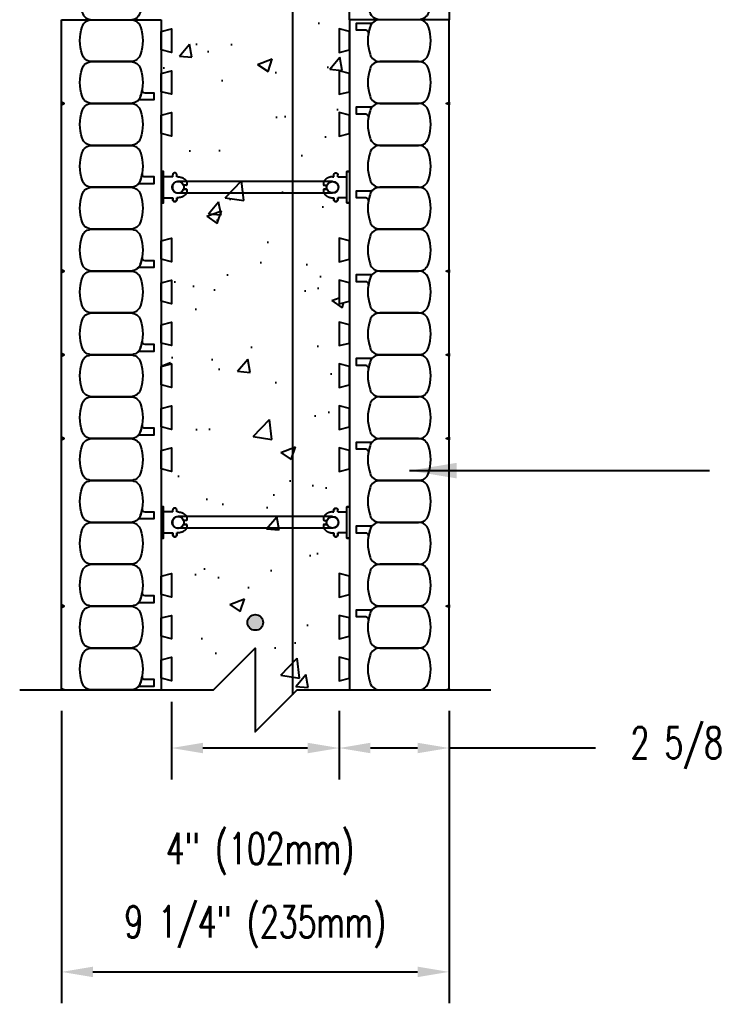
# Model space of a CAD drawing. Header units: inches. Extents: x 349.7 to 382.6, y 97.4 to 155.9.
# Drawn here: x 349.66 to 366.24, y 97.43 to 120.91 of the extents above; entities that cross this region are included whole.
import ezdxf

# ---------------------------------------------------------------- set-up
doc = ezdxf.new("R2010")
doc.units = ezdxf.units.IN
doc.header["$MEASUREMENT"] = 0
for name, color, linetype in [('HATCH', 12, 'Continuous'), ('line25', 2, 'Continuous'), ('LINE3', 3, 'Continuous'), ('LINE50', 5, 'Continuous'), ('LINE65', 3, 'Continuous'), ('LINE9', 9, 'Continuous'), ('TEXT', 4, 'Continuous')]:
    doc.layers.add(name, color=color, linetype=linetype)
doc.styles.add('DIM', font='romans.shx', dxfattribs={"width": 0.7})
doc.dimstyles.new('ext_12', dxfattribs={"dimscale": 12, "dimtxt": 0.09375, "dimasz": 0.09375, "dimexe": 0.09375, "dimexo": 0.0625, "dimgap": 0.0625, "dimtad": 1, "dimzin": 3, "dimdsep": 46, "dimlunit": 4, "dimtxsty": 'DIM', "dimcen": 0.09, "dimdle": 0.09375, "dimclrt": 4, "dimadec": 0, "dimazin": 0, "dimtfac": 1, "dimtmove": 2, "dimatfit": 3, "dimfxl": 0, "dimfrac": 2, "dimtolj": 1, "dimtzin": 0, "dimarcsym": 0})
doc.dimstyles.new('ext_8', dxfattribs={"dimscale": 8, "dimtxt": 0.09375, "dimasz": 0.09375, "dimexe": 0.09375, "dimexo": 0.0625, "dimgap": 0.0625, "dimtad": 1, "dimdec": 3, "dimzin": 3, "dimdsep": 46, "dimlunit": 4, "dimtxsty": 'DIM', "dimcen": 0.09, "dimdle": 0.09375, "dimclrt": 4, "dimadec": 0, "dimazin": 0, "dimtfac": 1, "dimtdec": 3, "dimtmove": 2, "dimatfit": 3, "dimfxl": 0, "dimfrac": 2, "dimtolj": 1, "dimtzin": 0, "dimarcsym": 0})

# ---------------------------------------------------------------- blocks, each defined once
blk = doc.blocks.new('*D6')
at = {"layer": 'Defpoints', "color": 0}
for p in [(353.282, 105.131), (357.282, 104.912), (353.282, 103.527)]:
    blk.add_point(p, dxfattribs=at)
at = {"layer": 'TEXT', "color": 0, "lineweight": -2}
for p, q in [((353.282, 104.631), (353.282, 102.777)), ((357.282, 104.412), (357.282, 102.777)), ((356.532, 103.527), (354.032, 103.527))]:
    blk.add_line(p, q, dxfattribs=at)
at = {"layer": 'TEXT', "color": 0}
for points in [[(354.032, 103.652), (354.032, 103.402), (353.282, 103.527)], [(356.532, 103.652), (356.532, 103.402), (357.282, 103.527)]]:
    blk.add_solid(points, dxfattribs=at)
at = {"layer": 'TEXT', "color": 4, "insert": (355.399, 101.002), "char_height": 0.75, "attachment_point": 5, "rotation": 0.0001, "style": 'DIM'}
blk.add_mtext('\\A1;4" (102mm)', dxfattribs=at)
blk = doc.blocks.new('*D7')
at = {"layer": 'Defpoints', "color": 0}
for p in [(357.282, 104.912), (359.907, 104.912), (357.282, 103.527)]:
    blk.add_point(p, dxfattribs=at)
at = {"layer": 'TEXT', "color": 0, "lineweight": -2}
for p, q in [((357.282, 104.412), (357.282, 102.777)), ((359.907, 104.412), (359.907, 102.777)), ((359.157, 103.527), (358.032, 103.527)), ((363.406, 103.527), (359.907, 103.527))]:
    blk.add_line(p, q, dxfattribs=at)
at = {"layer": 'TEXT', "color": 0}
for points in [[(358.032, 103.652), (358.032, 103.402), (357.282, 103.527)], [(359.157, 103.652), (359.157, 103.402), (359.907, 103.527)]]:
    blk.add_solid(points, dxfattribs=at)
at = {"layer": 'TEXT', "color": 4, "insert": (367.144, 103.527), "char_height": 0.75, "attachment_point": 5, "rotation": 0.0001, "style": 'DIM'}
blk.add_mtext('\\A1;2 5/8" (67mm)', dxfattribs=at)
blk = doc.blocks.new('WEB_4_CENTRE_TOP')
for p, q in [((3.688, 0.141), (0, 0.141)), ((3.688, -0.141), (0, -0.141))]:
    blk.add_line(p, q)
for centre in [(0, 0), (3.688, 0)]:
    blk.add_circle(centre, 0.141)
blk = doc.blocks.new('Connector')
at = {"layer": 'LINE9'}
for p, q in [((0.062, -0.375), (0.062, 0.375)), ((0.281, 0.25), (0.062, 0.25))]:
    blk.add_line(p, q, dxfattribs=at)
for points, weights in [([(0.007, 0.375), (0.004, 0.375), (0, 0.375)], [1, 0.972587069138, 0.950305488115]), ([(0.327, 0.343), (0.308, 0.343), (0.281, 0.317), (0.281, 0.297)], [1, 0.85355339, 0.85355339, 1]), ([(0.328, 0.343), (0.327, 0.343), (0.327, 0.343)], [1, 0.70710678, 1]), ([(0.375, 0.297), (0.375, 0.317), (0.348, 0.343), (0.329, 0.343)], [1, 0.85355339, 0.85355339, 1]), ([(0.406, 0.25), (0.546, 0.25), (0.619, 0.131)], [0.958404415409, 0.794674173519, 0.864651571113]), ([(0.619, 0.052), (0.612, 0.049), (0.604, 0.049)], [0.83615024178, 0.892081430621, 1]), ([(0.619, -0.131), (0.546, -0.25), (0.406, -0.25)], [0.864651574428, 0.794674169686, 0.958404415195]), ([(0.604, -0.049), (0.612, -0.049), (0.619, -0.052)], [1, 0.89208144177, 0.836150253337]), ([(0, -0.375), (0.004, -0.375), (0.007, -0.375)], [0.950305488115, 0.972587069138, 1]), ([(0.281, -0.297), (0.281, -0.317), (0.308, -0.343), (0.327, -0.343)], [1, 0.85355339, 0.85355339, 1]), ([(0.327, -0.343), (0.281, -0.343), (0.281, -0.297)], [1, 0.70710678, 1]), ([(0.329, -0.343), (0.348, -0.343), (0.375, -0.317), (0.375, -0.297)], [1, 0.85355339, 0.85355339, 1]), ([(0.375, -0.297), (0.375, -0.343), (0.329, -0.343)], [1, 0.70710678, 1])]:
    blk.add_rational_spline(points, weights, degree=2, dxfattribs=at)
for points, degree in [([(0, 0.375), (0.002, 0.375), (0.005, 0.375), (0.007, 0.375)], 3), ([(0.007, 0.375), (0.021, 0.375), (0.051, 0.375), (0.062, 0.375), (0.062, 0.375)], 3), ([(0.281, 0.25), (0.281, 0.297)], 1), ([(0.327, 0.343), (0.327, 0.343), (0.328, 0.343), (0.328, 0.343)], 3), ([(0.328, 0.343), (0.329, 0.343), (0.329, 0.343), (0.329, 0.343)], 3), ([(0.375, 0.25), (0.375, 0.297)], 1), ([(0.406, 0.25), (0.375, 0.25)], 1), ([(0.406, 0.25), (0.406, 0.25)], 1), ([(0.406, 0.25), (0.406, 0.25)], 1), ([(0.406, 0.25), (0.406, 0.25)], 1), ([(0.406, 0.25), (0.406, 0.25)], 1), ([(0.406, 0.25), (0.406, 0.25)], 1), ([(0.406, 0.25), (0.406, 0.25)], 1), ([(0.406, 0.25), (0.406, 0.25)], 1), ([(0.406, 0.25), (0.406, 0.25)], 1), ([(0.406, 0.25), (0.406, 0.25)], 1), ([(0.406, 0.25), (0.406, 0.25)], 1), ([(0.406, 0.25), (0.406, 0.25)], 1), ([(0.406, 0.25), (0.406, 0.25)], 1), ([(0.406, 0.25), (0.406, 0.25)], 1), ([(0.406, 0.25), (0.406, 0.25)], 1), ([(0.406, 0.25), (0.406, 0.25)], 1), ([(0.406, 0.25), (0.406, 0.25)], 1), ([(0.406, 0.25), (0.406, 0.25)], 1), ([(0.406, 0.25), (0.406, 0.25)], 1), ([(0.406, 0.25), (0.406, 0.25)], 1), ([(0.406, 0.25), (0.406, 0.25)], 1), ([(0.406, 0.25), (0.406, 0.25)], 1), ([(0.406, 0.25), (0.406, 0.25)], 1), ([(0.406, 0.25), (0.406, 0.25)], 1), ([(0.406, 0.25), (0.406, 0.25)], 1), ([(0.604, 0.049), (0.532, 0.049)], 1), ([(0.532, 0.049), (0.532, 0.049)], 1), ([(0.532, 0.049), (0.532, 0.049)], 1), ([(0.532, 0.049), (0.532, 0.049)], 1), ([(0.532, 0.049), (0.532, 0.049)], 1), ([(0.532, 0.049), (0.532, 0.049)], 1), ([(0.532, 0.049), (0.532, 0.049)], 1), ([(0.532, 0.049), (0.532, 0.049)], 1), ([(0.532, 0.049), (0.532, 0.049)], 1), ([(0.532, 0.049), (0.532, 0.049)], 1), ([(0.532, 0.049), (0.532, 0.049)], 1), ([(0.604, 0.049), (0.609, 0.049), (0.614, 0.05), (0.619, 0.052)], 3), ([(0.604, 0.049), (0.604, 0.049)], 1), ([(0.604, 0.049), (0.604, 0.049)], 1), ([(0.604, 0.049), (0.604, 0.049)], 1), ([(0.604, 0.049), (0.604, 0.049)], 1), ([(0.619, 0.131), (0.619, 0.052)], 1), ([(0.619, 0.131), (0.619, 0.131)], 1), ([(0.619, 0.131), (0.619, 0.131)], 1), ([(0.619, 0.131), (0.619, 0.131)], 1), ([(0.619, 0.131), (0.619, 0.131)], 1), ([(0.532, -0.049), (0.604, -0.049)], 1), ([(0.604, -0.049), (0.58, -0.049), (0.556, -0.049), (0.532, -0.049)], 3), ([(0.532, -0.049), (0.532, -0.049)], 1), ([(0.532, -0.049), (0.532, -0.049)], 1), ([(0.532, -0.049), (0.532, -0.049)], 1), ([(0.532, -0.049), (0.532, -0.049)], 1), ([(0.619, -0.052), (0.614, -0.05), (0.609, -0.049), (0.604, -0.049)], 3), ([(0.604, -0.049), (0.604, -0.049)], 1), ([(0.604, -0.049), (0.604, -0.049)], 1), ([(0.604, -0.049), (0.604, -0.049)], 1), ([(0.604, -0.049), (0.604, -0.049)], 1), ([(0.604, -0.049), (0.604, -0.049)], 1), ([(0.604, -0.049), (0.604, -0.049)], 1), ([(0.604, -0.049), (0.604, -0.049)], 1), ([(0.604, -0.049), (0.604, -0.049)], 1), ([(0.619, -0.052), (0.619, -0.131)], 1), ([(0.619, -0.131), (0.619, -0.131)], 1), ([(0.619, -0.131), (0.619, -0.131)], 1), ([(0.619, -0.131), (0.619, -0.131)], 1), ([(0.619, -0.131), (0.619, -0.131)], 1), ([(0.007, -0.375), (0.005, -0.375), (0.002, -0.375), (0, -0.375)], 3), ([(0.062, -0.375), (0.062, -0.375), (0.051, -0.375), (0.021, -0.375), (0.007, -0.375)], 3), ([(0.062, -0.25), (0.281, -0.25)], 1), ([(0.281, -0.297), (0.281, -0.25)], 1), ([(0.281, -0.25), (0.281, -0.297)], 1), ([(0.328, -0.343), (0.328, -0.343), (0.327, -0.343), (0.327, -0.343)], 3), ([(0.329, -0.343), (0.329, -0.343), (0.329, -0.343), (0.328, -0.343)], 3), ([(0.375, -0.25), (0.375, -0.297)], 1), ([(0.375, -0.297), (0.375, -0.25)], 1), ([(0.406, -0.25), (0.375, -0.25)], 1), ([(0.406, -0.25), (0.406, -0.25)], 1), ([(0.406, -0.25), (0.406, -0.25)], 1), ([(0.406, -0.25), (0.406, -0.25)], 1), ([(0.406, -0.25), (0.406, -0.25)], 1), ([(0.406, -0.25), (0.406, -0.25)], 1), ([(0.406, -0.25), (0.406, -0.25)], 1), ([(0.406, -0.25), (0.406, -0.25)], 1), ([(0.406, -0.25), (0.406, -0.25)], 1), ([(0.406, -0.25), (0.406, -0.25)], 1), ([(0.406, -0.25), (0.406, -0.25)], 1), ([(0.406, -0.25), (0.406, -0.25)], 1)]:
    blk.add_open_spline(points, degree=degree, dxfattribs=at)
for points, weights, knots in [([(0.062, 0.375), (0.062, 0.375), (0.046, 0.375), (0.03, 0.375), (0.007, 0.375)], [0.868718858569, 0.861102746415, 1, 0.861102734288, 0.868718859898], [0, 0, 0, 0.5, 0.5, 1, 1, 1]), ([(0.532, 0.049), (0.472, 0.203), (0.333, 0.113), (0.157, 0), (0.333, -0.113), (0.472, -0.203), (0.532, -0.049)], [0.899508922286, 0.599718215298, 1, 0.54226024, 1, 0.599718224335, 0.899508908749], [0, 0, 0, 0.318112, 0.318112, 0.681888, 0.681888, 1, 1, 1]), ([(0.007, -0.375), (0.03, -0.375), (0.046, -0.375), (0.062, -0.375), (0.062, -0.375)], [0.868718859319, 0.861102739573, 1, 0.861102742958, 0.868718858948], [0, 0, 0, 0.5, 0.5, 1, 1, 1])]:
    blk.add_rational_spline(points, weights, degree=2, knots=knots, dxfattribs=at)
blk = doc.blocks.new('*D8')
at = {"layer": 'Defpoints', "color": 0}
for p in [(350.657, 104.912), (359.907, 104.912), (359.907, 98.183)]:
    blk.add_point(p, dxfattribs=at)
at = {"layer": 'TEXT', "color": 0, "lineweight": -2}
for p, q in [((350.657, 104.412), (350.657, 97.433)), ((359.907, 104.412), (359.907, 97.433)), ((351.407, 98.183), (359.157, 98.183))]:
    blk.add_line(p, q, dxfattribs=at)
at = {"layer": 'TEXT', "color": 0}
for points in [[(351.407, 98.308), (351.407, 98.058), (350.657, 98.183)], [(359.157, 98.308), (359.157, 98.058), (359.907, 98.183)]]:
    blk.add_solid(points, dxfattribs=at)
at = {"layer": 'TEXT', "color": 4, "insert": (355.282, 99.254), "char_height": 0.75, "attachment_point": 5, "style": 'DIM'}
blk.add_mtext('\\A1;9 1/4" (235mm)', dxfattribs=at)

msp = doc.modelspace()

# ---------------------------------------------------------------- hatches: boundary and pattern name
at = {"layer": 'HATCH'}
h = msp.add_hatch(dxfattribs=at)
h.set_pattern_fill('AR-CONC', color=256, scale=0.5, style=0)
h.set_pattern_definition([(50, (82.9807, 17.8947), (3.5863, -0.31376), [0.375, -4.125]), (355, (82.9807, 17.8947), (-0.693757, 3.76096), [0.3, -3.3]), (100.4514, (83.2795, 17.8685), (2.892547, 3.447198), [0.3187, -3.50571]), (46.1842, (82.9807, 18.8947), (5.336205, -0.827595), [0.5625, -6.1875]), (96.6356, (83.4254, 18.8257), (4.67331, 4.87059), [0.47805, -5.258565]), (351.1842, (82.9807, 18.8947), (4.67331, 4.87059), [0.45, -4.95]), (21, (83.4807, 18.6447), (2.984535, -2.013094), [0.375, -4.125]), (326, (83.4807, 18.6447), (1.216577, 3.62575), [0.3, -3.3]), (71.4514, (83.7294, 18.477), (4.201113, 1.612652), [0.3187, -3.50571]), (37.5, (82.9807, 17.8947), (0.0607993, 1.6644693), [0, -3.26, 0, -3.35, 0, -3.3125]), (7.5, (82.9807, 17.8947), (1.315348, 1.972059), [0, -1.91, 0, -3.185, 0, -1.2625]), (327.5, (81.8657, 17.8947), (2.669112, -0.1127744), [0, -1.25, 0, -3.9, 0, -5.175]), (317.5, (81.3657, 17.8947), (2.915931, 0.500525), [0, -1.625, 0, -2.59, 0, -3.675])])
edge = h.paths.add_edge_path()
edge.add_line((381.6133, 127.9125), (381.6133, 128.9125))
edge.add_line((381.6133, 128.9125), (380.6133, 129.9125))
edge.add_line((380.6133, 129.9125), (382.6133, 129.9125))
edge.add_line((382.6133, 129.9125), (381.6133, 130.9125))
edge.add_line((381.6133, 130.9125), (381.6133, 131.9125))
edge.add_line((381.6133, 131.9125), (381.5011, 131.9125))
edge.add_line((381.5011, 131.9125), (381.5635, 132.1625))
edge.add_line((381.5635, 132.1625), (381.0011, 132.1625))
edge.add_line((381.0011, 132.1625), (381.0635, 131.9125))
edge.add_line((381.0635, 131.9125), (380.5011, 131.9125))
edge.add_line((380.5011, 131.9125), (380.5635, 132.1625))
edge.add_line((380.5635, 132.1625), (380.2823, 132.1625))
edge.add_line((380.2823, 132.1625), (380.0011, 132.1625))
edge.add_line((380.0011, 132.1625), (380.0635, 131.9125))
edge.add_line((380.0635, 131.9125), (379.5011, 131.9125))
edge.add_line((379.5011, 131.9125), (379.5635, 132.1625))
edge.add_line((379.5635, 132.1625), (379.0011, 132.1625))
edge.add_line((379.0011, 132.1625), (379.0635, 131.9125))
edge.add_line((379.0635, 131.9125), (378.5011, 131.9125))
edge.add_line((378.5011, 131.9125), (378.5635, 132.1625))
edge.add_line((378.5635, 132.1625), (378.0011, 132.1625))
edge.add_line((378.0011, 132.1625), (378.0635, 131.9125))
edge.add_line((378.0635, 131.9125), (377.5011, 131.9125))
edge.add_line((377.5011, 131.9125), (377.5635, 132.1625))
edge.add_line((377.5635, 132.1625), (375.0011, 132.1625))
edge.add_line((375.0011, 132.1625), (375.0635, 131.9125))
edge.add_line((375.0635, 131.9125), (374.5011, 131.9125))
edge.add_line((374.5011, 131.9125), (374.5635, 132.1625))
edge.add_line((374.5635, 132.1625), (374.0011, 132.1625))
edge.add_line((374.0011, 132.1625), (374.0635, 131.9125))
edge.add_line((374.0635, 131.9125), (373.5011, 131.9125))
edge.add_line((373.5011, 131.9125), (373.5635, 132.1625))
edge.add_line((373.5635, 132.1625), (373.0011, 132.1625))
edge.add_line((373.0011, 132.1625), (373.0635, 131.9125))
edge.add_line((373.0635, 131.9125), (372.5011, 131.9125))
edge.add_line((372.5011, 131.9125), (372.5635, 132.1625))
edge.add_line((372.5635, 132.1625), (372.0011, 132.1625))
edge.add_line((372.0011, 132.1625), (372.0635, 131.9125))
edge.add_line((372.0635, 131.9125), (371.5011, 131.9125))
edge.add_line((371.5011, 131.9125), (371.5635, 132.1625))
edge.add_line((371.5635, 132.1625), (371.0011, 132.1625))
edge.add_line((371.0011, 132.1625), (371.0635, 131.9125))
edge.add_line((371.0635, 131.9125), (370.5011, 131.9125))
edge.add_line((370.5011, 131.9125), (370.5635, 132.1625))
edge.add_line((370.5635, 132.1625), (370.0011, 132.1625))
edge.add_line((370.0011, 132.1625), (370.0635, 131.9125))
edge.add_line((370.0635, 131.9125), (369.5011, 131.9125))
edge.add_line((369.5011, 131.9125), (369.5635, 132.1625))
edge.add_line((369.5635, 132.1625), (367.0011, 132.1625))
edge.add_line((367.0011, 132.1625), (367.0635, 131.9125))
edge.add_line((367.0635, 131.9125), (366.5011, 131.9125))
edge.add_line((366.5011, 131.9125), (366.5635, 132.1625))
edge.add_line((366.5635, 132.1625), (366.0011, 132.1625))
edge.add_line((366.0011, 132.1625), (366.0635, 131.9125))
edge.add_line((366.0635, 131.9125), (365.5011, 131.9125))
edge.add_line((365.5011, 131.9125), (365.5635, 132.1625))
edge.add_line((365.5635, 132.1625), (365.0011, 132.1625))
edge.add_line((365.0011, 132.1625), (365.0635, 131.9125))
edge.add_line((365.0635, 131.9125), (364.5011, 131.9125))
edge.add_line((364.5011, 131.9125), (364.5635, 132.1625))
edge.add_line((364.5635, 132.1625), (364.0011, 132.1625))
edge.add_line((364.0011, 132.1625), (364.0635, 131.9125))
edge.add_line((364.0635, 131.9125), (363.5011, 131.9125))
edge.add_line((363.5011, 131.9125), (363.5635, 132.1625))
edge.add_line((363.5635, 132.1625), (363.0011, 132.1625))
edge.add_line((363.0011, 132.1625), (363.0635, 131.9125))
edge.add_line((363.0635, 131.9125), (362.5011, 131.9125))
edge.add_line((362.5011, 131.9125), (362.5635, 132.1625))
edge.add_line((362.5635, 132.1625), (362.0011, 132.1625))
edge.add_line((362.0011, 132.1625), (362.0635, 131.9125))
edge.add_line((362.0635, 131.9125), (361.5011, 131.9125))
edge.add_line((361.5011, 131.9125), (361.5635, 132.1625))
edge.add_line((361.5635, 132.1625), (358.7823, 132.1625))
edge.add_arc((358.7823, 133.4125), 1.25, 180, 270, ccw=False)
edge.add_line((357.5323, 133.4125), (357.5323, 136.1936))
edge.add_line((357.5323, 136.1936), (357.2823, 136.1313))
edge.add_line((357.2823, 136.1313), (357.2823, 136.6936))
edge.add_line((357.2823, 136.6936), (357.5323, 136.6313))
edge.add_line((357.5323, 136.6313), (357.5323, 137.1936))
edge.add_line((357.5323, 137.1936), (357.2823, 137.1313))
edge.add_line((357.2823, 137.1313), (357.2823, 137.6936))
edge.add_line((357.2823, 137.6936), (357.5323, 137.6313))
edge.add_line((357.5323, 137.6313), (357.5323, 138.1936))
edge.add_line((357.5323, 138.1936), (357.2823, 138.1313))
edge.add_line((357.2823, 138.1313), (357.2823, 138.6936))
edge.add_line((357.2823, 138.6936), (357.5323, 138.6313))
edge.add_line((357.5323, 138.6313), (357.5323, 139.1936))
edge.add_line((357.5323, 139.1936), (357.2823, 139.1313))
edge.add_line((357.2823, 139.1313), (357.2823, 139.6936))
edge.add_line((357.2823, 139.6936), (357.5323, 139.6313))
edge.add_line((357.5323, 139.6313), (357.5323, 140.1936))
edge.add_line((357.5323, 140.1936), (357.2823, 140.1313))
edge.add_line((357.2823, 140.1313), (357.2823, 140.6936))
edge.add_line((357.2823, 140.6936), (357.5323, 140.6313))
edge.add_line((357.5323, 140.6313), (357.5323, 141.1936))
edge.add_line((357.5323, 141.1936), (357.2823, 141.1313))
edge.add_line((357.2823, 141.1313), (357.2823, 141.6936))
edge.add_line((357.2823, 141.6936), (357.5323, 141.6313))
edge.add_line((357.5323, 141.6313), (357.5323, 144.1936))
edge.add_line((357.5323, 144.1936), (357.2823, 144.1313))
edge.add_line((357.2823, 144.1313), (357.2823, 144.6936))
edge.add_line((357.2823, 144.6936), (357.5323, 144.6313))
edge.add_line((357.5323, 144.6313), (357.5323, 145.1936))
edge.add_line((357.5323, 145.1936), (357.2823, 145.1313))
edge.add_line((357.2823, 145.1313), (357.2823, 145.6936))
edge.add_line((357.2823, 145.6936), (357.5323, 145.6313))
edge.add_line((357.5323, 145.6313), (357.5323, 146.1936))
edge.add_line((357.5323, 146.1936), (357.2823, 146.1313))
edge.add_line((357.2823, 146.1313), (357.2823, 146.6936))
edge.add_line((357.2823, 146.6936), (357.5323, 146.6313))
edge.add_line((357.5323, 146.6313), (357.5323, 147.1936))
edge.add_line((357.5323, 147.1936), (357.2823, 147.1313))
edge.add_line((357.2823, 147.1313), (357.2823, 147.6936))
edge.add_line((357.2823, 147.6936), (357.5323, 147.6313))
edge.add_line((357.5323, 147.6313), (357.5323, 148.1936))
edge.add_line((357.5323, 148.1936), (357.2823, 148.1313))
edge.add_line((357.2823, 148.1313), (357.2823, 148.6936))
edge.add_line((357.2823, 148.6936), (357.5323, 148.6313))
edge.add_line((357.5323, 148.6313), (357.5323, 149.1936))
edge.add_line((357.5323, 149.1936), (357.2823, 149.1313))
edge.add_line((357.2823, 149.1313), (357.2823, 149.6936))
edge.add_line((357.2823, 149.6936), (357.5323, 149.6313))
edge.add_line((357.5323, 149.6313), (357.5323, 152.1936))
edge.add_line((357.5323, 152.1936), (357.2823, 152.1313))
edge.add_line((357.2823, 152.1313), (357.2823, 152.6936))
edge.add_line((357.2823, 152.6936), (357.5323, 152.6313))
edge.add_line((357.5323, 152.6313), (357.5323, 153.1936))
edge.add_line((357.5323, 153.1936), (357.2823, 153.1313))
edge.add_line((357.2823, 153.1313), (357.2823, 153.6936))
edge.add_line((357.2823, 153.6936), (357.5323, 153.6313))
edge.add_line((357.5323, 153.6313), (357.5323, 154.1936))
edge.add_line((357.5323, 154.1936), (357.2823, 154.1313))
edge.add_line((357.2823, 154.1313), (357.2823, 154.6936))
edge.add_line((357.2823, 154.6936), (357.5323, 154.6313))
edge.add_line((357.5323, 154.6313), (357.5323, 154.9125))
edge.add_line((357.5323, 154.9125), (356.2822, 154.9125))
edge.add_line((356.2822, 154.9125), (355.2822, 153.9125))
edge.add_line((355.2822, 153.9125), (355.2822, 155.9125))
edge.add_line((355.2822, 155.9125), (354.2822, 154.9125))
edge.add_line((354.2822, 154.9125), (353.0323, 154.9125))
edge.add_line((353.0323, 154.9125), (353.0323, 154.6313))
edge.add_line((353.0323, 154.6313), (353.2823, 154.6936))
edge.add_line((353.2823, 154.6936), (353.2823, 154.1313))
edge.add_line((353.2823, 154.1313), (353.0323, 154.1936))
edge.add_line((353.0323, 154.1936), (353.0323, 153.6313))
edge.add_line((353.0323, 153.6313), (353.2823, 153.6936))
edge.add_line((353.2823, 153.6936), (353.2823, 153.1313))
edge.add_line((353.2823, 153.1313), (353.0323, 153.1936))
edge.add_line((353.0323, 153.1936), (353.0323, 152.6313))
edge.add_line((353.0323, 152.6313), (353.2823, 152.6936))
edge.add_line((353.2823, 152.6936), (353.2823, 152.1313))
edge.add_line((353.2823, 152.1313), (353.0323, 152.1936))
edge.add_line((353.0323, 152.1936), (353.0323, 149.6313))
edge.add_line((353.0323, 149.6313), (353.2823, 149.6936))
edge.add_line((353.2823, 149.6936), (353.2823, 149.1313))
edge.add_line((353.2823, 149.1313), (353.0323, 149.1936))
edge.add_line((353.0323, 149.1936), (353.0323, 148.6313))
edge.add_line((353.0323, 148.6313), (353.2823, 148.6936))
edge.add_line((353.2823, 148.6936), (353.2823, 148.1313))
edge.add_line((353.2823, 148.1313), (353.0323, 148.1936))
edge.add_line((353.0323, 148.1936), (353.0323, 147.6313))
edge.add_line((353.0323, 147.6313), (353.2823, 147.6936))
edge.add_line((353.2823, 147.6936), (353.2823, 147.1313))
edge.add_line((353.2823, 147.1313), (353.0323, 147.1936))
edge.add_line((353.0323, 147.1936), (353.0323, 146.6313))
edge.add_line((353.0323, 146.6313), (353.2823, 146.6936))
edge.add_line((353.2823, 146.6936), (353.2823, 146.1313))
edge.add_line((353.2823, 146.1313), (353.0323, 146.1936))
edge.add_line((353.0323, 146.1936), (353.0323, 145.6313))
edge.add_line((353.0323, 145.6313), (353.2823, 145.6936))
edge.add_line((353.2823, 145.6936), (353.2823, 145.1313))
edge.add_line((353.2823, 145.1313), (353.0323, 145.1936))
edge.add_line((353.0323, 145.1936), (353.0323, 144.6313))
edge.add_line((353.0323, 144.6313), (353.2823, 144.6936))
edge.add_line((353.2823, 144.6936), (353.2823, 144.1313))
edge.add_line((353.2823, 144.1313), (353.0323, 144.1936))
edge.add_line((353.0323, 144.1936), (353.0323, 141.6313))
edge.add_line((353.0323, 141.6313), (353.2823, 141.6936))
edge.add_line((353.2823, 141.6936), (353.2823, 141.1313))
edge.add_line((353.2823, 141.1313), (353.0323, 141.1936))
edge.add_line((353.0323, 141.1936), (353.0323, 140.6313))
edge.add_line((353.0323, 140.6313), (353.2823, 140.6936))
edge.add_line((353.2823, 140.6936), (353.2823, 140.1313))
edge.add_line((353.2823, 140.1313), (353.0323, 140.1936))
edge.add_line((353.0323, 140.1936), (353.0323, 139.6313))
edge.add_line((353.0323, 139.6313), (353.2823, 139.6936))
edge.add_line((353.2823, 139.6936), (353.2823, 139.1313))
edge.add_line((353.2823, 139.1313), (353.0323, 139.1936))
edge.add_line((353.0323, 139.1936), (353.0323, 138.9125))
edge.add_line((353.0323, 138.9125), (353.0323, 138.9125))
edge.add_line((353.0323, 138.9125), (353.0323, 138.6313))
edge.add_line((353.0323, 138.6313), (353.2823, 138.6936))
edge.add_line((353.2823, 138.6936), (353.2823, 138.1313))
edge.add_line((353.2823, 138.1313), (353.0323, 138.1936))
edge.add_line((353.0323, 138.1936), (353.0323, 137.6313))
edge.add_line((353.0323, 137.6313), (353.2823, 137.6936))
edge.add_line((353.2823, 137.6936), (353.2823, 137.1313))
edge.add_line((353.2823, 137.1313), (353.0323, 137.1936))
edge.add_line((353.0323, 137.1936), (353.0323, 136.6313))
edge.add_line((353.0323, 136.6313), (353.2823, 136.6936))
edge.add_line((353.2823, 136.6936), (353.2823, 136.1313))
edge.add_line((353.2823, 136.1313), (353.0323, 136.1936))
edge.add_line((353.0323, 136.1936), (353.0323, 133.9125))
edge.add_line((353.0323, 133.9125), (353.4073, 133.9125))
edge.add_arc((359.2982, 134.4776), 5.918, 185.47947, 223.26364)
edge.add_arc((353.5323, 129.051), 2, 25.51609, 43.26364, ccw=False)
edge.add_arc((353.5323, 130.774), 2, 316.73636, 334.48391, ccw=False)
edge.add_arc((359.2982, 125.3474), 5.918, 136.73636, 174.52053)
edge.add_line((353.4073, 125.9125), (353.0323, 125.9125))
edge.add_line((353.0323, 125.9125), (353.0323, 123.6313))
edge.add_line((353.0323, 123.6313), (353.2823, 123.6936))
edge.add_line((353.2823, 123.6936), (353.2823, 123.1313))
edge.add_line((353.2823, 123.1313), (353.0323, 123.1936))
edge.add_line((353.0323, 123.1936), (353.0323, 122.6313))
edge.add_line((353.0323, 122.6313), (353.2823, 122.6936))
edge.add_line((353.2823, 122.6936), (353.2823, 122.1313))
edge.add_line((353.2823, 122.1313), (353.0323, 122.1936))
edge.add_line((353.0323, 122.1936), (353.0323, 121.6313))
edge.add_line((353.0323, 121.6313), (353.2823, 121.6936))
edge.add_line((353.2823, 121.6936), (353.2823, 121.1313))
edge.add_line((353.2823, 121.1313), (353.0323, 121.1936))
edge.add_line((353.0323, 121.1936), (353.0323, 120.9125))
edge.add_line((353.0323, 120.9125), (353.0323, 120.9125))
edge.add_line((353.0323, 120.9125), (353.0323, 120.6313))
edge.add_line((353.0323, 120.6313), (353.2823, 120.6936))
edge.add_line((353.2823, 120.6936), (353.2823, 120.1313))
edge.add_line((353.2823, 120.1313), (353.0323, 120.1936))
edge.add_line((353.0323, 120.1936), (353.0323, 119.6313))
edge.add_line((353.0323, 119.6313), (353.2823, 119.6936))
edge.add_line((353.2823, 119.6936), (353.2823, 119.1313))
edge.add_line((353.2823, 119.1313), (353.0323, 119.1936))
edge.add_line((353.0323, 119.1936), (353.0323, 118.6313))
edge.add_line((353.0323, 118.6313), (353.2823, 118.6936))
edge.add_line((353.2823, 118.6936), (353.2823, 118.1313))
edge.add_line((353.2823, 118.1313), (353.0323, 118.1936))
edge.add_line((353.0323, 118.1936), (353.0323, 115.6313))
edge.add_line((353.0323, 115.6313), (353.2823, 115.6936))
edge.add_line((353.2823, 115.6936), (353.2823, 115.1313))
edge.add_line((353.2823, 115.1313), (353.0323, 115.1936))
edge.add_line((353.0323, 115.1936), (353.0323, 114.6313))
edge.add_line((353.0323, 114.6313), (353.2823, 114.6936))
edge.add_line((353.2823, 114.6936), (353.2823, 114.1313))
edge.add_line((353.2823, 114.1313), (353.0323, 114.1936))
edge.add_line((353.0323, 114.1936), (353.0323, 113.6313))
edge.add_line((353.0323, 113.6313), (353.2823, 113.6936))
edge.add_line((353.2823, 113.6936), (353.2823, 113.1313))
edge.add_line((353.2823, 113.1313), (353.0323, 113.1936))
edge.add_line((353.0323, 113.1936), (353.0323, 112.6313))
edge.add_line((353.0323, 112.6313), (353.2823, 112.6936))
edge.add_line((353.2823, 112.6936), (353.2823, 112.1313))
edge.add_line((353.2823, 112.1313), (353.0323, 112.1936))
edge.add_line((353.0323, 112.1936), (353.0323, 111.6313))
edge.add_line((353.0323, 111.6313), (353.2823, 111.6936))
edge.add_line((353.2823, 111.6936), (353.2823, 111.1313))
edge.add_line((353.2823, 111.1313), (353.0323, 111.1936))
edge.add_line((353.0323, 111.1936), (353.0323, 110.6313))
edge.add_line((353.0323, 110.6313), (353.2823, 110.6936))
edge.add_line((353.2823, 110.6936), (353.2823, 110.1313))
edge.add_line((353.2823, 110.1313), (353.0323, 110.1936))
edge.add_line((353.0323, 110.1936), (353.0323, 107.6313))
edge.add_line((353.0323, 107.6313), (353.2823, 107.6936))
edge.add_line((353.2823, 107.6936), (353.2823, 107.1313))
edge.add_line((353.2823, 107.1313), (353.0323, 107.1936))
edge.add_line((353.0323, 107.1936), (353.0323, 106.6313))
edge.add_line((353.0323, 106.6313), (353.2823, 106.6936))
edge.add_line((353.2823, 106.6936), (353.2823, 106.1313))
edge.add_line((353.2823, 106.1313), (353.0323, 106.1936))
edge.add_line((353.0323, 106.1936), (353.0323, 105.6313))
edge.add_line((353.0323, 105.6313), (353.2823, 105.6936))
edge.add_line((353.2823, 105.6936), (353.2823, 105.1313))
edge.add_line((353.2823, 105.1313), (353.0323, 105.1936))
edge.add_line((353.0323, 105.1936), (353.0323, 104.9125))
edge.add_line((353.0323, 104.9125), (354.2823, 104.9125))
edge.add_line((354.2823, 104.9125), (355.2823, 105.9125))
edge.add_line((355.2823, 105.9125), (355.2823, 103.9125))
edge.add_line((355.2823, 103.9125), (356.2823, 104.9125))
edge.add_line((356.2823, 104.9125), (357.5323, 104.9125))
edge.add_line((357.5323, 104.9125), (357.5323, 105.1936))
edge.add_line((357.5323, 105.1936), (357.2823, 105.1313))
edge.add_line((357.2823, 105.1313), (357.2823, 105.6936))
edge.add_line((357.2823, 105.6936), (357.5323, 105.6313))
edge.add_line((357.5323, 105.6313), (357.5323, 106.1936))
edge.add_line((357.5323, 106.1936), (357.2823, 106.1313))
edge.add_line((357.2823, 106.1313), (357.2823, 106.6936))
edge.add_line((357.2823, 106.6936), (357.5323, 106.6313))
edge.add_line((357.5323, 106.6313), (357.5323, 107.1936))
edge.add_line((357.5323, 107.1936), (357.2823, 107.1313))
edge.add_line((357.2823, 107.1313), (357.2823, 107.6936))
edge.add_line((357.2823, 107.6936), (357.5323, 107.6313))
edge.add_line((357.5323, 107.6313), (357.5323, 110.1936))
edge.add_line((357.5323, 110.1936), (357.2823, 110.1313))
edge.add_line((357.2823, 110.1313), (357.2823, 110.6936))
edge.add_line((357.2823, 110.6936), (357.5323, 110.6313))
edge.add_line((357.5323, 110.6313), (357.5323, 111.1936))
edge.add_line((357.5323, 111.1936), (357.2823, 111.1313))
edge.add_line((357.2823, 111.1313), (357.2823, 111.6936))
edge.add_line((357.2823, 111.6936), (357.5323, 111.6313))
edge.add_line((357.5323, 111.6313), (357.5323, 112.1936))
edge.add_line((357.5323, 112.1936), (357.2823, 112.1313))
edge.add_line((357.2823, 112.1313), (357.2823, 112.6936))
edge.add_line((357.2823, 112.6936), (357.5323, 112.6313))
edge.add_line((357.5323, 112.6313), (357.5323, 113.1936))
edge.add_line((357.5323, 113.1936), (357.2823, 113.1313))
edge.add_line((357.2823, 113.1313), (357.2823, 113.6936))
edge.add_line((357.2823, 113.6936), (357.5323, 113.6313))
edge.add_line((357.5323, 113.6313), (357.5323, 114.1936))
edge.add_line((357.5323, 114.1936), (357.2823, 114.1313))
edge.add_line((357.2823, 114.1313), (357.2823, 114.6936))
edge.add_line((357.2823, 114.6936), (357.5323, 114.6313))
edge.add_line((357.5323, 114.6313), (357.5323, 115.1936))
edge.add_line((357.5323, 115.1936), (357.2823, 115.1313))
edge.add_line((357.2823, 115.1313), (357.2823, 115.6936))
edge.add_line((357.2823, 115.6936), (357.5323, 115.6313))
edge.add_line((357.5323, 115.6313), (357.5323, 118.1936))
edge.add_line((357.5323, 118.1936), (357.2823, 118.1313))
edge.add_line((357.2823, 118.1313), (357.2823, 118.6936))
edge.add_line((357.2823, 118.6936), (357.5323, 118.6313))
edge.add_line((357.5323, 118.6313), (357.5323, 119.1936))
edge.add_line((357.5323, 119.1936), (357.2823, 119.1313))
edge.add_line((357.2823, 119.1313), (357.2823, 119.6936))
edge.add_line((357.2823, 119.6936), (357.5323, 119.6313))
edge.add_line((357.5323, 119.6313), (357.5323, 120.1936))
edge.add_line((357.5323, 120.1936), (357.2823, 120.1313))
edge.add_line((357.2823, 120.1313), (357.2823, 120.6936))
edge.add_line((357.2823, 120.6936), (357.5323, 120.6313))
edge.add_line((357.5323, 120.6313), (357.5323, 121.1936))
edge.add_line((357.5323, 121.1936), (357.2823, 121.1313))
edge.add_line((357.2823, 121.1313), (357.2823, 121.6936))
edge.add_line((357.2823, 121.6936), (357.5323, 121.6313))
edge.add_line((357.5323, 121.6313), (357.5323, 122.1936))
edge.add_line((357.5323, 122.1936), (357.2823, 122.1313))
edge.add_line((357.2823, 122.1313), (357.2823, 122.6936))
edge.add_line((357.2823, 122.6936), (357.5323, 122.6313))
edge.add_line((357.5323, 122.6313), (357.5323, 123.1936))
edge.add_line((357.5323, 123.1936), (357.2823, 123.1313))
edge.add_line((357.2823, 123.1313), (357.2823, 123.6936))
edge.add_line((357.2823, 123.6936), (357.5323, 123.6313))
edge.add_line((357.5323, 123.6313), (357.5323, 126.4125))
edge.add_arc((358.7823, 126.4125), 1.25, 90, 180, ccw=False)
edge.add_line((358.7823, 127.6625), (361.5635, 127.6625))
edge.add_line((361.5635, 127.6625), (361.5011, 127.9125))
edge.add_line((361.5011, 127.9125), (362.0635, 127.9125))
edge.add_line((362.0635, 127.9125), (362.0011, 127.6625))
edge.add_line((362.0011, 127.6625), (362.5635, 127.6625))
edge.add_line((362.5635, 127.6625), (362.5011, 127.9125))
edge.add_line((362.5011, 127.9125), (363.0635, 127.9125))
edge.add_line((363.0635, 127.9125), (363.0011, 127.6625))
edge.add_line((363.0011, 127.6625), (363.5635, 127.6625))
edge.add_line((363.5635, 127.6625), (363.5011, 127.9125))
edge.add_line((363.5011, 127.9125), (364.0635, 127.9125))
edge.add_line((364.0635, 127.9125), (364.0011, 127.6625))
edge.add_line((364.0011, 127.6625), (364.5635, 127.6625))
edge.add_line((364.5635, 127.6625), (364.5011, 127.9125))
edge.add_line((364.5011, 127.9125), (365.0635, 127.9125))
edge.add_line((365.0635, 127.9125), (365.0011, 127.6625))
edge.add_line((365.0011, 127.6625), (365.5635, 127.6625))
edge.add_line((365.5635, 127.6625), (365.5011, 127.9125))
edge.add_line((365.5011, 127.9125), (366.0635, 127.9125))
edge.add_line((366.0635, 127.9125), (366.0011, 127.6625))
edge.add_line((366.0011, 127.6625), (366.5635, 127.6625))
edge.add_line((366.5635, 127.6625), (366.5011, 127.9125))
edge.add_line((366.5011, 127.9125), (367.0635, 127.9125))
edge.add_line((367.0635, 127.9125), (367.0011, 127.6625))
edge.add_line((367.0011, 127.6625), (369.5635, 127.6625))
edge.add_line((369.5635, 127.6625), (369.5011, 127.9125))
edge.add_line((369.5011, 127.9125), (370.0635, 127.9125))
edge.add_line((370.0635, 127.9125), (370.0011, 127.6625))
edge.add_line((370.0011, 127.6625), (370.5635, 127.6625))
edge.add_line((370.5635, 127.6625), (370.5011, 127.9125))
edge.add_line((370.5011, 127.9125), (371.0635, 127.9125))
edge.add_line((371.0635, 127.9125), (371.0011, 127.6625))
edge.add_line((371.0011, 127.6625), (371.5635, 127.6625))
edge.add_line((371.5635, 127.6625), (371.5011, 127.9125))
edge.add_line((371.5011, 127.9125), (372.0635, 127.9125))
edge.add_line((372.0635, 127.9125), (372.0011, 127.6625))
edge.add_line((372.0011, 127.6625), (372.5635, 127.6625))
edge.add_line((372.5635, 127.6625), (372.5011, 127.9125))
edge.add_line((372.5011, 127.9125), (373.0635, 127.9125))
edge.add_line((373.0635, 127.9125), (373.0011, 127.6625))
edge.add_line((373.0011, 127.6625), (373.5635, 127.6625))
edge.add_line((373.5635, 127.6625), (373.5011, 127.9125))
edge.add_line((373.5011, 127.9125), (374.0635, 127.9125))
edge.add_line((374.0635, 127.9125), (374.0011, 127.6625))
edge.add_line((374.0011, 127.6625), (374.5635, 127.6625))
edge.add_line((374.5635, 127.6625), (374.5011, 127.9125))
edge.add_line((374.5011, 127.9125), (375.0635, 127.9125))
edge.add_line((375.0635, 127.9125), (375.0011, 127.6625))
edge.add_line((375.0011, 127.6625), (377.5635, 127.6625))
edge.add_line((377.5635, 127.6625), (377.5011, 127.9125))
edge.add_line((377.5011, 127.9125), (378.0635, 127.9125))
edge.add_line((378.0635, 127.9125), (378.0011, 127.6625))
edge.add_line((378.0011, 127.6625), (378.5635, 127.6625))
edge.add_line((378.5635, 127.6625), (378.5011, 127.9125))
edge.add_line((378.5011, 127.9125), (379.0635, 127.9125))
edge.add_line((379.0635, 127.9125), (379.0011, 127.6625))
edge.add_line((379.0011, 127.6625), (379.5635, 127.6625))
edge.add_line((379.5635, 127.6625), (379.5011, 127.9125))
edge.add_line((379.5011, 127.9125), (380.0635, 127.9125))
edge.add_line((380.0635, 127.9125), (380.0011, 127.6625))
edge.add_line((380.0011, 127.6625), (380.5635, 127.6625))
edge.add_line((380.5635, 127.6625), (380.5011, 127.9125))
edge.add_line((380.5011, 127.9125), (381.0635, 127.9125))
edge.add_line((381.0635, 127.9125), (381.0011, 127.6625))
edge.add_line((381.0011, 127.6625), (381.5635, 127.6625))
edge.add_line((381.5635, 127.6625), (381.5011, 127.9125))
edge.add_line((381.5011, 127.9125), (381.6133, 127.9125))
at = {"layer": 'LINE3'}
msp.add_hatch(color=256, dxfattribs=at).paths.add_polyline_path([(355.4697, 106.5244, 1), (355.0947, 106.5244, 1)])

# ---------------------------------------------------------------- linework, layer by layer
at = {"layer": 'line25'}
for p, q in [((357.5323, 120.9125), (357.5323, 126.4125)), ((353.0323, 120.9125), (353.0323, 104.9125)), ((357.5323, 120.9125), (357.5323, 104.9125))]:
    msp.add_line(p, q, dxfattribs=at)
for points in [[(353.0323, 120.6313), (353.2823, 120.6936), (353.2823, 120.1313), (353.0323, 120.1936)], [(357.5323, 120.6313), (357.2823, 120.6936), (357.2823, 120.1313), (357.5323, 120.1936)], [(353.0323, 119.6313), (353.2823, 119.6936), (353.2823, 119.1313), (353.0323, 119.1936)], [(357.5323, 119.6313), (357.2823, 119.6936), (357.2823, 119.1313), (357.5323, 119.1936)], [(353.0323, 118.6313), (353.2823, 118.6936), (353.2823, 118.1313), (353.0323, 118.1936)], [(357.5323, 118.6313), (357.2823, 118.6936), (357.2823, 118.1313), (357.5323, 118.1936)], [(353.0323, 115.6313), (353.2823, 115.6936), (353.2823, 115.1313), (353.0323, 115.1936)], [(357.5323, 115.6313), (357.2823, 115.6936), (357.2823, 115.1313), (357.5323, 115.1936)], [(353.0323, 114.6313), (353.2823, 114.6936), (353.2823, 114.1313), (353.0323, 114.1936)], [(357.5323, 114.6313), (357.2823, 114.6936), (357.2823, 114.1313), (357.5323, 114.1936)], [(353.0323, 113.6313), (353.2823, 113.6936), (353.2823, 113.1313), (353.0323, 113.1936)], [(357.5323, 113.6313), (357.2823, 113.6936), (357.2823, 113.1313), (357.5323, 113.1936)], [(353.0323, 112.6313), (353.2823, 112.6936), (353.2823, 112.1313), (353.0323, 112.1936)], [(357.5323, 112.6313), (357.2823, 112.6936), (357.2823, 112.1313), (357.5323, 112.1936)], [(353.0323, 111.6313), (353.2823, 111.6936), (353.2823, 111.1313), (353.0323, 111.1936)], [(357.5323, 111.6313), (357.2823, 111.6936), (357.2823, 111.1313), (357.5323, 111.1936)], [(353.0323, 110.6313), (353.2823, 110.6936), (353.2823, 110.1313), (353.0323, 110.1936)], [(357.5323, 110.6313), (357.2823, 110.6936), (357.2823, 110.1313), (357.5323, 110.1936)], [(353.0323, 107.6313), (353.2823, 107.6936), (353.2823, 107.1313), (353.0323, 107.1936)], [(357.5323, 107.6313), (357.2823, 107.6936), (357.2823, 107.1313), (357.5323, 107.1936)], [(353.0323, 106.6313), (353.2823, 106.6936), (353.2823, 106.1313), (353.0323, 106.1936)], [(357.5323, 106.6313), (357.2823, 106.6936), (357.2823, 106.1313), (357.5323, 106.1936)], [(353.0323, 105.6313), (353.2823, 105.6936), (353.2823, 105.1313), (353.0323, 105.1936)], [(357.5323, 105.6313), (357.2823, 105.6936), (357.2823, 105.1313), (357.5323, 105.1936)]]:
    msp.add_lwpolyline(points, close=True, dxfattribs=at)
at = {"layer": 'LINE3'}
msp.add_circle((355.2822, 106.5244), 0.1875, dxfattribs=at)
at = {"layer": 'LINE50'}
for p, q in [((359.9073, 125.2875), (359.9073, 120.9125)), ((350.6573, 104.9125), (350.6573, 120.9125)), ((350.6573, 120.9125), (353.0323, 120.9125)), ((359.9073, 120.9125), (357.5323, 120.9125)), ((359.9073, 120.9125), (357.5323, 120.9125)), ((359.9073, 104.9125), (359.9073, 120.9125))]:
    msp.add_line(p, q, dxfattribs=at)
at = {"layer": 'LINE65', "flags": 128}
msp.add_lwpolyline([(356.1673, 154.7975), (356.1673, 104.7974)], dxfattribs=at)
at = {"layer": 'LINE9'}
for points in [[(352.5433, 121.0856, 0.1576708), (352.5433, 121.7394, 0.3253046), (352.3054, 121.9125), (351.3842, 121.9125, 0.3253046), (351.1463, 121.7394, 0.1576708), (351.1463, 121.0856, 0.3253046), (351.3842, 120.9125), (352.3054, 120.9125, 0.3253046)], [(358.0213, 121.0856, -0.1576708), (358.0213, 121.7394, -0.3253046), (358.2592, 121.9125), (359.1804, 121.9125, -0.3253046), (359.4182, 121.7394, -0.1576708), (359.4182, 121.0856, -0.3253046), (359.1804, 120.9125), (358.2592, 120.9125, -0.3253046)], [(352.5432, 120.7394, -0.1576708), (352.5432, 120.0856, -0.3253046), (352.3054, 119.9125), (351.3842, 119.9125, -0.3253046), (351.1463, 120.0856, -0.1576708), (351.1463, 120.7394, -0.3253046), (351.3842, 120.9125), (352.3054, 120.9125, -0.3253046)], [(358.0213, 120.7394, 0.0372667), (357.984, 120.5857, 0.4630356), (357.9223, 120.6584), (357.7007, 120.6584), (357.7007, 120.8292), (358.0468, 120.8292, 0.1890024), (358.0893, 120.8459, 0.1284074)], [(358.0213, 120.7394, 0.1576708), (358.0213, 120.0856, 0.3253046), (358.2592, 119.9125), (359.1804, 119.9125, 0.3253046), (359.4182, 120.0856, 0.1576708), (359.4182, 120.7394, 0.3253046), (359.1804, 120.9125), (358.2592, 120.9125, 0.3253046)], [(352.5432, 119.7394, -0.1576708), (352.5432, 119.0856, -0.3253046), (352.3054, 118.9125), (351.3842, 118.9125, -0.3253046), (351.1463, 119.0856, -0.1576708), (351.1463, 119.7394, -0.3253046), (351.3842, 119.9125), (352.3054, 119.9125, -0.3253046)], [(358.0213, 119.7394, 0.1576708), (358.0213, 119.0856, 0.3253046), (358.2592, 118.9125), (359.1804, 118.9125, 0.3253046), (359.4182, 119.0856, 0.1576708), (359.4182, 119.7394, 0.3253046), (359.1804, 119.9125), (358.2592, 119.9125, 0.3253046)], [(352.5432, 119.0856, 0.0372667), (352.5806, 119.2393, 0.4630356), (352.6422, 119.1666), (352.8638, 119.1666), (352.8638, 118.9957), (352.5177, 118.9957, 0.1890024), (352.4753, 118.9791, 0.1284074)], [(352.5432, 118.7394, -0.1576708), (352.5432, 118.0856, -0.3253046), (352.3054, 117.9125), (351.3842, 117.9125, -0.3253046), (351.1463, 118.0856, -0.1576708), (351.1463, 118.7394, -0.3253046), (351.3842, 118.9125), (352.3054, 118.9125, -0.3253046)], [(358.0213, 118.7394, 0.0372667), (357.984, 118.5857, 0.4630356), (357.9223, 118.6584), (357.7007, 118.6584), (357.7007, 118.8292), (358.0468, 118.8292, 0.1890024), (358.0893, 118.8459, 0.1284074)], [(358.0213, 118.7394, 0.1576708), (358.0213, 118.0856, 0.3253046), (358.2592, 117.9125), (359.1804, 117.9125, 0.3253046), (359.4182, 118.0856, 0.1576708), (359.4182, 118.7394, 0.3253046), (359.1804, 118.9125), (358.2592, 118.9125, 0.3253046)], [(352.5432, 117.7394, -0.1576708), (352.5432, 117.0856, -0.3253046), (352.3054, 116.9125), (351.3842, 116.9125, -0.3253046), (351.1463, 117.0856, -0.1576708), (351.1463, 117.7394, -0.3253046), (351.3842, 117.9125), (352.3054, 117.9125, -0.3253046)], [(358.0213, 117.7394, 0.1576708), (358.0213, 117.0856, 0.3253046), (358.2592, 116.9125), (359.1804, 116.9125, 0.3253046), (359.4182, 117.0856, 0.1576708), (359.4182, 117.7394, 0.3253046), (359.1804, 117.9125), (358.2592, 117.9125, 0.3253046)], [(352.5432, 117.0856, 0.0372667), (352.5806, 117.2393, 0.4630356), (352.6422, 117.1666), (352.8638, 117.1666), (352.8638, 116.9957), (352.5177, 116.9957, 0.1890024), (352.4753, 116.9791, 0.1284074)], [(352.5432, 116.7394, -0.1576708), (352.5432, 116.0856, -0.3253046), (352.3054, 115.9125), (351.3842, 115.9125, -0.3253046), (351.1463, 116.0856, -0.1576708), (351.1463, 116.7394, -0.3253046), (351.3842, 116.9125), (352.3054, 116.9125, -0.3253046)], [(358.0213, 116.7394, 0.0372667), (357.984, 116.5857, 0.4630356), (357.9223, 116.6584), (357.7007, 116.6584), (357.7007, 116.8292), (358.0468, 116.8292, 0.1890024), (358.0893, 116.8459, 0.1284074)], [(358.0213, 116.7394, 0.1576708), (358.0213, 116.0856, 0.3253046), (358.2592, 115.9125), (359.1804, 115.9125, 0.3253046), (359.4182, 116.0856, 0.1576708), (359.4182, 116.7394, 0.3253046), (359.1804, 116.9125), (358.2592, 116.9125, 0.3253046)], [(352.5432, 115.7394, -0.1576708), (352.5432, 115.0856, -0.3253046), (352.3054, 114.9125), (351.3842, 114.9125, -0.3253046), (351.1463, 115.0856, -0.1576708), (351.1463, 115.7394, -0.3253046), (351.3842, 115.9125), (352.3054, 115.9125, -0.3253046)], [(358.0213, 115.7394, 0.1576708), (358.0213, 115.0856, 0.3253046), (358.2592, 114.9125), (359.1804, 114.9125, 0.3253046), (359.4182, 115.0856, 0.1576708), (359.4182, 115.7394, 0.3253046), (359.1804, 115.9125), (358.2592, 115.9125, 0.3253046)], [(352.5432, 115.0856, 0.0372667), (352.5806, 115.2393, 0.4630356), (352.6422, 115.1666), (352.8638, 115.1666), (352.8638, 114.9957), (352.5177, 114.9957, 0.1890024), (352.4753, 114.9791, 0.1284074)], [(352.5432, 114.7394, -0.1576708), (352.5432, 114.0856, -0.3253046), (352.3054, 113.9125), (351.3842, 113.9125, -0.3253046), (351.1463, 114.0856, -0.1576708), (351.1463, 114.7394, -0.3253046), (351.3842, 114.9125), (352.3054, 114.9125, -0.3253046)], [(358.0213, 114.7394, 0.0372667), (357.984, 114.5857, 0.4630356), (357.9223, 114.6584), (357.7007, 114.6584), (357.7007, 114.8292), (358.0468, 114.8292, 0.1890024), (358.0893, 114.8459, 0.1284074)], [(358.0213, 114.7394, 0.1576708), (358.0213, 114.0856, 0.3253046), (358.2592, 113.9125), (359.1804, 113.9125, 0.3253046), (359.4182, 114.0856, 0.1576708), (359.4182, 114.7394, 0.3253046), (359.1804, 114.9125), (358.2592, 114.9125, 0.3253046)], [(352.5432, 113.7394, -0.1576708), (352.5432, 113.0856, -0.3253046), (352.3054, 112.9125), (351.3842, 112.9125, -0.3253046), (351.1463, 113.0856, -0.1576708), (351.1463, 113.7394, -0.3253046), (351.3842, 113.9125), (352.3054, 113.9125, -0.3253046)], [(358.0213, 113.7394, 0.1576708), (358.0213, 113.0856, 0.3253046), (358.2592, 112.9125), (359.1804, 112.9125, 0.3253046), (359.4182, 113.0856, 0.1576708), (359.4182, 113.7394, 0.3253046), (359.1804, 113.9125), (358.2592, 113.9125, 0.3253046)], [(352.5432, 113.0856, 0.0372667), (352.5806, 113.2393, 0.4630356), (352.6422, 113.1666), (352.8638, 113.1666), (352.8638, 112.9957), (352.5177, 112.9957, 0.1890024), (352.4753, 112.9791, 0.1284074)], [(352.5432, 112.7394, -0.1576708), (352.5432, 112.0856, -0.3253046), (352.3054, 111.9125), (351.3842, 111.9125, -0.3253046), (351.1463, 112.0856, -0.1576708), (351.1463, 112.7394, -0.3253046), (351.3842, 112.9125), (352.3054, 112.9125, -0.3253046)], [(358.0213, 112.7394, 0.0372667), (357.984, 112.5857, 0.4630356), (357.9223, 112.6584), (357.7007, 112.6584), (357.7007, 112.8292), (358.0468, 112.8292, 0.1890024), (358.0893, 112.8459, 0.1284074)], [(358.0213, 112.7394, 0.1576708), (358.0213, 112.0856, 0.3253046), (358.2592, 111.9125), (359.1804, 111.9125, 0.3253046), (359.4182, 112.0856, 0.1576708), (359.4182, 112.7394, 0.3253046), (359.1804, 112.9125), (358.2592, 112.9125, 0.3253046)], [(352.5432, 111.7394, -0.1576708), (352.5432, 111.0856, -0.3253046), (352.3054, 110.9125), (351.3842, 110.9125, -0.3253046), (351.1463, 111.0856, -0.1576708), (351.1463, 111.7394, -0.3253046), (351.3842, 111.9125), (352.3054, 111.9125, -0.3253046)], [(358.0213, 111.7394, 0.1576708), (358.0213, 111.0856, 0.3253046), (358.2592, 110.9125), (359.1804, 110.9125, 0.3253046), (359.4182, 111.0856, 0.1576708), (359.4182, 111.7394, 0.3253046), (359.1804, 111.9125), (358.2592, 111.9125, 0.3253046)], [(352.5432, 111.0856, 0.0372667), (352.5806, 111.2393, 0.4630356), (352.6422, 111.1666), (352.8638, 111.1666), (352.8638, 110.9957), (352.5177, 110.9957, 0.1890024), (352.4753, 110.9791, 0.1284074)], [(352.5432, 110.7394, -0.1576708), (352.5432, 110.0856, -0.3253046), (352.3054, 109.9125), (351.3842, 109.9125, -0.3253046), (351.1463, 110.0856, -0.1576708), (351.1463, 110.7394, -0.3253046), (351.3842, 110.9125), (352.3054, 110.9125, -0.3253046)], [(358.0213, 110.7394, 0.0372667), (357.984, 110.5857, 0.4630356), (357.9223, 110.6584), (357.7007, 110.6584), (357.7007, 110.8292), (358.0468, 110.8292, 0.1890024), (358.0893, 110.8459, 0.1284074)], [(358.0213, 110.7394, 0.1576708), (358.0213, 110.0856, 0.3253046), (358.2592, 109.9125), (359.1804, 109.9125, 0.3253046), (359.4182, 110.0856, 0.1576708), (359.4182, 110.7394, 0.3253046), (359.1804, 110.9125), (358.2592, 110.9125, 0.3253046)], [(352.5432, 109.7394, -0.1576708), (352.5432, 109.0856, -0.3253046), (352.3054, 108.9125), (351.3842, 108.9125, -0.3253046), (351.1463, 109.0856, -0.1576708), (351.1463, 109.7394, -0.3253046), (351.3842, 109.9125), (352.3054, 109.9125, -0.3253046)], [(358.0213, 109.7394, 0.1576708), (358.0213, 109.0856, 0.3253046), (358.2592, 108.9125), (359.1804, 108.9125, 0.3253046), (359.4182, 109.0856, 0.1576708), (359.4182, 109.7394, 0.3253046), (359.1804, 109.9125), (358.2592, 109.9125, 0.3253046)], [(352.5432, 109.0856, 0.0372667), (352.5806, 109.2393, 0.4630356), (352.6422, 109.1666), (352.8638, 109.1666), (352.8638, 108.9957), (352.5177, 108.9957, 0.1890024), (352.4753, 108.9791, 0.1284074)], [(352.5432, 108.7394, -0.1576708), (352.5432, 108.0856, -0.3253046), (352.3054, 107.9125), (351.3842, 107.9125, -0.3253046), (351.1463, 108.0856, -0.1576708), (351.1463, 108.7394, -0.3253046), (351.3842, 108.9125), (352.3054, 108.9125, -0.3253046)], [(358.0213, 108.7394, 0.0372667), (357.984, 108.5857, 0.4630356), (357.9223, 108.6584), (357.7007, 108.6584), (357.7007, 108.8292), (358.0468, 108.8292, 0.1890024), (358.0893, 108.8459, 0.1284074)], [(358.0213, 108.7394, 0.1576708), (358.0213, 108.0856, 0.3253046), (358.2592, 107.9125), (359.1804, 107.9125, 0.3253046), (359.4182, 108.0856, 0.1576708), (359.4182, 108.7394, 0.3253046), (359.1804, 108.9125), (358.2592, 108.9125, 0.3253046)], [(352.5432, 107.7394, -0.1576708), (352.5432, 107.0856, -0.3253046), (352.3054, 106.9125), (351.3842, 106.9125, -0.3253046), (351.1463, 107.0856, -0.1576708), (351.1463, 107.7394, -0.3253046), (351.3842, 107.9125), (352.3054, 107.9125, -0.3253046)], [(358.0213, 107.7394, 0.1576708), (358.0213, 107.0856, 0.3253046), (358.2592, 106.9125), (359.1804, 106.9125, 0.3253046), (359.4182, 107.0856, 0.1576708), (359.4182, 107.7394, 0.3253046), (359.1804, 107.9125), (358.2592, 107.9125, 0.3253046)], [(352.5432, 107.0856, 0.0372667), (352.5806, 107.2393, 0.4630356), (352.6422, 107.1666), (352.8638, 107.1666), (352.8638, 106.9957), (352.5177, 106.9957, 0.1890024), (352.4753, 106.9791, 0.1284074)], [(352.5432, 106.7394, -0.1576708), (352.5432, 106.0856, -0.3253046), (352.3054, 105.9125), (351.3842, 105.9125, -0.3253046), (351.1463, 106.0856, -0.1576708), (351.1463, 106.7394, -0.3253046), (351.3842, 106.9125), (352.3054, 106.9125, -0.3253046)], [(358.0213, 106.7394, 0.0372667), (357.984, 106.5857, 0.4630356), (357.9223, 106.6584), (357.7007, 106.6584), (357.7007, 106.8292), (358.0468, 106.8292, 0.1890024), (358.0893, 106.8459, 0.1284074)], [(358.0213, 106.7394, 0.1576708), (358.0213, 106.0856, 0.3253046), (358.2592, 105.9125), (359.1804, 105.9125, 0.3253046), (359.4182, 106.0856, 0.1576708), (359.4182, 106.7394, 0.3253046), (359.1804, 106.9125), (358.2592, 106.9125, 0.3253046)], [(352.5432, 105.7394, -0.1576708), (352.5432, 105.0856, -0.3253046), (352.3054, 104.9125), (351.3842, 104.9125, -0.3253046), (351.1463, 105.0856, -0.1576708), (351.1463, 105.7394, -0.3253046), (351.3842, 105.9125), (352.3054, 105.9125, -0.3253046)], [(358.0213, 105.7394, 0.1576708), (358.0213, 105.0856, 0.3253046), (358.2592, 104.9125), (359.1804, 104.9125, 0.3253046), (359.4182, 105.0856, 0.1576708), (359.4182, 105.7394, 0.3253046), (359.1804, 105.9125), (358.2592, 105.9125, 0.3253046)], [(352.5432, 105.0856, 0.0372667), (352.5806, 105.2393, 0.4630356), (352.6422, 105.1666), (352.8638, 105.1666), (352.8638, 104.9957), (352.5177, 104.9957, 0.1890024), (352.4753, 104.9791, 0.1284074)]]:
    msp.add_lwpolyline(points, format="xyb", close=True, dxfattribs=at)
for points in [[(350.6573, 118.8812), (350.7218, 118.9125), (350.6573, 118.9437)], [(359.9073, 118.8812), (359.8428, 118.9125), (359.9073, 118.9437)], [(350.6573, 114.8812), (350.7218, 114.9125), (350.6573, 114.9437)], [(359.9073, 114.8812), (359.8428, 114.9125), (359.9073, 114.9437)], [(350.6573, 112.8812), (350.7218, 112.9125), (350.6573, 112.9437)], [(359.9073, 112.8812), (359.8428, 112.9125), (359.9073, 112.9437)], [(350.6573, 110.8812), (350.7218, 110.9125), (350.6573, 110.9437)], [(359.9073, 110.8812), (359.8428, 110.9125), (359.9073, 110.9437)], [(350.6573, 106.8812), (350.7218, 106.9125), (350.6573, 106.9437)], [(359.9073, 106.8812), (359.8428, 106.9125), (359.9073, 106.9437)]]:
    msp.add_lwpolyline(points, close=True, dxfattribs=at)
at = {"layer": 'LINE9', "flags": 128}
msp.add_lwpolyline([(349.6573, 104.9125), (354.2823, 104.9125), (355.2823, 105.9125), (355.2823, 103.9125), (356.2823, 104.9125), (360.9073, 104.9125)], dxfattribs=at)
at = {"layer": 'LINE9'}
for points in [[(350.7218, 104.9125), (350.6573, 104.9437), (350.6573, 104.9125)], [(359.8428, 104.9125), (359.9073, 104.9437), (359.9073, 104.9125)]]:
    msp.add_lwpolyline(points, dxfattribs=at)

# ---------------------------------------------------------------- block references
for p in [(353.0323, 116.9125), (353.0323, 108.9125)]:
    msp.add_blockref('Connector', p)
at = {"xscale": -1}
for p in [(357.5323, 116.9125), (357.5323, 108.9125)]:
    msp.add_blockref('Connector', p, dxfattribs=at)
at = {"layer": 'LINE9'}
for p in [(353.4383, 116.9125), (353.4383, 108.9125)]:
    msp.add_blockref('WEB_4_CENTRE_TOP', p, dxfattribs=at)

# ---------------------------------------------------------------- dimensions: what is measured, and where the dimension line sits
at = {"layer": 'TEXT'}
dim = msp.add_linear_dim(base=(357.2823, 103.5272), p1=(359.9073, 104.9125), p2=(357.2823, 104.9125), text='2 5/8" (67mm)', dimstyle='ext_8', override={"dimtmove": 1}, dxfattribs=at)
dim.commit()
dim.dimension.update_dxf_attribs({"geometry": '*D7', "text_midpoint": (367.1435, 102.931), "dimtype": 160, "text_rotation": 0.0001})
dim = msp.add_linear_dim(base=(353.2823, 103.5272), p1=(357.2823, 104.9125), p2=(353.2823, 105.1313), text='4" (102mm)', dimstyle='ext_8', dxfattribs=at)
dim.commit()
dim.dimension.update_dxf_attribs({"geometry": '*D6', "text_midpoint": (355.3989, 101.0019), "dimtype": 160, "text_rotation": 0.0001})
dim = msp.add_linear_dim(base=(359.9073, 98.1829), p1=(350.6573, 104.9125), p2=(359.9073, 104.9125), text='9 1/4" (235mm)', dimstyle='ext_8', dxfattribs=at)
dim.commit()
dim.dimension.update_dxf_attribs({"geometry": '*D8', "text_midpoint": (355.2823, 99.2543)})

# ---------------------------------------------------------------- leaders
msp.add_leader([(358.9611, 110.1483), (366.123, 110.1483)], dimstyle='ext_12', override={"dimgap": 0.0625, "dimtad": 0}, dxfattribs=at)

doc.saveas('drawing.dxf')
